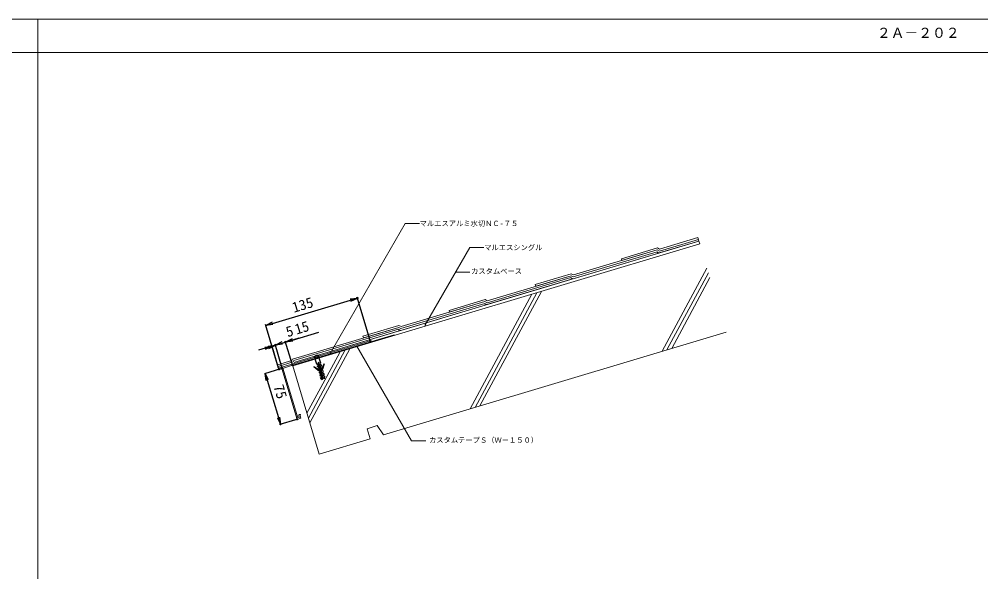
# Model space of a CAD drawing. Units: millimetres, scale not verified. Extents: x -2025 to 2025, y -1410 to 1410.
# Drawn here: x -701 to 656, y 629 to 1410 of the extents above; entities that cross this region are included whole.
import ezdxf
from ezdxf.enums import TextEntityAlignment as Align

# ---------------------------------------------------------------- set-up
doc = ezdxf.new("R2010")
doc.units = ezdxf.units.MM
doc.header["$LTSCALE"] = 3
doc.header["$PDMODE"] = 32
doc.header["$PDSIZE"] = 1.5
for name, color, linetype in [('0-0_0', 7, 'Continuous'), ('0-1_DEFPOINTS', 7, 'Continuous'), ('0-4_寸法', 7, 'Continuous'), ('0-5__U+FF8F_U+FF99_U+FF74_U+FF7D_U+FF71_U+FF99_U+FF90_U+FF8A_U+FF9E_U+FF70', 7, 'Continuous'), ('1-4_寸法___1', 7, 'Continuous'), ('1-5_文字___1', 7, 'Continuous'), ('1-6_枠___1', 7, 'Continuous')]:
    doc.layers.add(name, color=color, linetype=linetype)
for name, color, linetype, lineweight in [('0-2_躯体', 2, 'Continuous', 18), ('0-3_文字', 8, 'Continuous', 18), ('0-7__U+FF8F_U+FF99_U+FF74_U+FF7D_U+FF7C_U+FF9D_U+FF78_U+FF9E_U+FF99', 3, 'Continuous', 18), ('0-8__U+FF76_U+FF7D_U+FF80_U+FF91_U+FF8D_U+FF9E_U+FF70_U+FF7D', 5, 'Continuous', 18), ('0-9_枠', 7, 'Continuous', 18), ('0-A__U+FF8F_U+FF99_U+FF74_U+FF7D_U+FF71_U+FF99_U+FF90_U+FF8C_U+FF97_U+FF6F_U+FF7C_U+FF9D_U+FF78_U+FF9E', 6, 'Continuous', 18), ('0-B__U+FF76_U+FF7D_U+FF80_U+FF91_U+FF83_U+FF70_U+FF8C_U+FF9F', 4, 'Continuous', 18), ('1-3__U+FF8A_U+FF6F_U+FF81', 8, 'Continuous', 18)]:
    doc.layers.add(name, color=color, linetype=linetype, lineweight=lineweight)
doc.styles.add('ＭＳ ゴシック', font='')
doc.styles.get('ＭＳ ゴシック').set_extended_font_data('MS Gothic')

# ---------------------------------------------------------------- blocks, each defined once
blk = doc.blocks.new('_OPEN')
at = {"layer": '0-0_0'}
blk.add_line((-1, 0.1667), (0, 0), dxfattribs=at)
blk.add_lwpolyline([(-1, -0.1667), (0, 0), (-1, 0)], dxfattribs=at)
blk = doc.blocks.new('U53')
at = {"layer": '0-4_寸法', "style": 'ＭＳ ゴシック'}
blk.add_text('75', height=14.66, rotation=286.699, dxfattribs=at).set_placement((1678.322, 2300.053), align=Align.BOTTOM_LEFT)
blk = doc.blocks.new('D14')
at = {"layer": '0-1_DEFPOINTS'}
for p in [(1694.318, 2326.491), (1715.869, 2254.654), (1692.633, 2247.684)]:
    blk.add_point(p, dxfattribs=at)
at = {"layer": '0-4_寸法'}
for p, q in [((1692.402, 2325.917), (1669.885, 2319.161)), ((1673.955, 2309.942), (1689.76, 2257.262)), ((1713.953, 2254.08), (1691.436, 2247.325))]:
    blk.add_line(p, q, dxfattribs=at)
at = {"layer": '0-0_0'}
blk.add_blockref('U53', (0, 0), dxfattribs=at)
at = {"layer": '0-4_寸法', "xscale": 10, "yscale": 10}
for p, rotation in [((1671.082, 2319.521), 106.69924), ((1692.633, 2247.684), 286.69924)]:
    blk.add_blockref('_OPEN', p, dxfattribs=dict(at, rotation=rotation))
blk = doc.blocks.new('U52')
at = {"layer": '0-4_寸法', "style": 'ＭＳ ゴシック'}
blk.add_text('5', height=14.66, rotation=16.699, dxfattribs=at).set_placement((1703.948, 2366.57), align=Align.BOTTOM_LEFT)
blk = doc.blocks.new('D15')
at = {"layer": '0-1_DEFPOINTS'}
for p in [(1685.329, 2359.585), (1690.391, 2325.313), (1695.18, 2326.75)]:
    blk.add_point(p, dxfattribs=at)
at = {"layer": '0-4_寸法'}
for p, q in [((1694.908, 2362.458), (1719.103, 2369.717)), ((1670.962, 2355.274), (1661.384, 2352.401)), ((1689.816, 2327.229), (1680.181, 2359.345)), ((1680.54, 2358.148), (1685.329, 2359.585)), ((1694.605, 2328.666), (1684.97, 2360.782))]:
    blk.add_line(p, q, dxfattribs=at)
at = {"layer": '0-0_0'}
blk.add_blockref('U52', (0, 0), dxfattribs=at)
at = {"layer": '0-4_寸法', "xscale": 10, "yscale": 10}
for p, rotation in [((1685.329, 2359.585), 196.69924), ((1680.54, 2358.148), 16.69924)]:
    blk.add_blockref('_OPEN', p, dxfattribs=dict(at, rotation=rotation))
blk = doc.blocks.new('U51')
at = {"layer": '0-4_寸法', "style": 'ＭＳ ゴシック'}
blk.add_text('15', height=14.66, rotation=16.699, dxfattribs=at).set_placement((1716.533, 2370.269), align=Align.BOTTOM_LEFT)
blk = doc.blocks.new('D16')
at = {"layer": '0-1_DEFPOINTS'}
for p in [(1699.718, 2363.824), (1695.18, 2326.75), (1709.547, 2331.06)]:
    blk.add_point(p, dxfattribs=at)
at = {"layer": '0-4_寸法'}
for p, q in [((1709.296, 2366.698), (1746.572, 2377.88)), ((1685.351, 2359.514), (1699.718, 2363.824)), ((1708.973, 2332.976), (1699.359, 2365.021)), ((1675.772, 2356.64), (1666.194, 2353.767)), ((1694.605, 2328.666), (1684.991, 2360.711))]:
    blk.add_line(p, q, dxfattribs=at)
at = {"layer": '0-0_0'}
blk.add_blockref('U51', (0, 0), dxfattribs=at)
at = {"layer": '0-4_寸法', "xscale": 10, "yscale": 10}
for p, rotation in [((1699.718, 2363.824), 196.69924), ((1685.351, 2359.514), 16.69924)]:
    blk.add_blockref('_OPEN', p, dxfattribs=dict(at, rotation=rotation))
blk = doc.blocks.new('U50')
at = {"layer": '0-4_寸法', "style": 'ＭＳ ゴシック'}
blk.add_text('135', height=14.66, rotation=16.699, dxfattribs=at).set_placement((1712.807, 2401.037), align=Align.BOTTOM_LEFT)
blk = doc.blocks.new('D17')
at = {"layer": '0-1_DEFPOINTS'}
for p in [(1801.096, 2426.11), (1819.18, 2365.829), (1690.391, 2325.313)]:
    blk.add_point(p, dxfattribs=at)
at = {"layer": '0-4_寸法'}
for p, q in [((1681.368, 2390.191), (1791.518, 2423.236)), ((1818.605, 2367.745), (1800.737, 2427.307)), ((1689.816, 2327.229), (1671.43, 2388.515))]:
    blk.add_line(p, q, dxfattribs=at)
at = {"layer": '0-0_0'}
blk.add_blockref('U50', (0, 0), dxfattribs=at)
at = {"layer": '0-4_寸法', "xscale": 10, "yscale": 10}
for p, rotation in [((1801.096, 2426.11), 16.69924), ((1671.789, 2387.318), 196.69924)]:
    blk.add_blockref('_OPEN', p, dxfattribs=dict(at, rotation=rotation))
blk = doc.blocks.new('U29')
at = {"layer": '1-6_枠___1', "style": 'ＭＳ ゴシック'}
blk.add_text('２Ａ－２０２', height=14.26, dxfattribs=at).set_placement((2534.691, 2789.422), align=Align.BOTTOM_LEFT)

msp = doc.modelspace()

# ---------------------------------------------------------------- linework, layer by layer
at = {"layer": '0-2_躯体'}
for q in [(296.886, 967.994), (-195.916, 835.814)]:
    msp.add_line((-186.817, 822.883), q, dxfattribs=at)
msp.add_lwpolyline([(259.53, 1092.511), (-315.165, 920.102), (-277.81, 795.585), (-205.973, 817.136), (-210.283, 831.503), (-195.916, 835.814)], dxfattribs=at)
at = {"layer": '0-3_文字'}
msp.add_line((-85.153, 1052.735), (-65.153, 1052.735), dxfattribs=at)
for points in [[(-262.277, 937.856), (-156.307, 1121.402), (-136.307, 1121.402)], [(-128.292, 978.015), (-65.153, 1087.376), (-45.153, 1087.376)], [(-224.595, 947.971), (-147.431, 814.318), (-127.431, 814.318)]]:
    msp.add_lwpolyline(points, dxfattribs=at)
for centre, start, end in [((-128.292, 978.015), 0, 180), ((-128.292, 978.015), 180, 0), ((-124.597, 984.416), 0, 180), ((-124.597, 984.416), 180, 0)]:
    msp.add_arc(centre, 0.375, start, end, dxfattribs=at)
at = {"layer": '0-5__U+FF8F_U+FF99_U+FF74_U+FF7D_U+FF71_U+FF99_U+FF90_U+FF8A_U+FF9E_U+FF70'}
for p, q in [((-284.867, 932.115), (-277.971, 934.184)), ((-277.741, 931.33), (-283.488, 929.606)), ((-281.353, 922.491), (-283.488, 929.606)), ((-278.435, 924.857), (-279.345, 924.584)), ((-272.449, 901.596), (-279.345, 924.584)), ((-271.539, 901.869), (-278.435, 924.857)), ((-275.606, 924.215), (-277.741, 931.33)), ((-276.629, 922.316), (-275.606, 924.215)), ((-274.012, 916.432), (-270.132, 923.638)), ((-272.493, 916.318), (-270.132, 923.638)), ((-278.49, 915.164), (-285.606, 918.996)), ((-279.609, 914.187), (-285.606, 918.996)), ((-279.454, 921.468), (-281.353, 922.491)), ((-280.529, 919.871), (-279.104, 920.299)), ((-279.104, 920.299), (-279.454, 921.468)), ((-278.547, 918.444), (-278.592, 918.43)), ((-277.73, 915.721), (-278.547, 918.442)), ((-278.042, 911.452), (-276.581, 911.89)), ((-277.09, 913.587), (-277.09, 913.587)), ((-276.581, 911.89), (-277.09, 913.587)), ((-275.431, 908.058), (-275.898, 909.612)), ((-275.721, 919.291), (-275.676, 919.305)), ((-274.905, 916.569), (-275.721, 919.291)), ((-274.265, 914.435), (-274.264, 914.435)), ((-273.755, 912.737), (-274.265, 914.435)), ((-272.295, 913.176), (-273.755, 912.737)), ((-272.606, 908.906), (-273.072, 910.46)), ((-276.892, 907.62), (-275.431, 908.058)), ((-274.282, 904.227), (-274.867, 906.178)), ((-273.886, 901.165), (-272.449, 901.596)), ((-271.145, 909.344), (-272.606, 908.906)), ((-271.456, 905.075), (-272.042, 907.026)), ((-270.102, 902.3), (-271.539, 901.869)), ((-269.996, 905.513), (-271.456, 905.075)), ((-270.102, 902.3), (-269.996, 905.513))]:
    msp.add_line(p, q, dxfattribs=at)
for points in [[(-284.86, 932.54), (-284.87, 932.5), (-284.88, 932.46), (-284.88, 932.42), (-284.89, 932.38), (-284.89, 932.34), (-284.89, 932.3), (-284.89, 932.26), (-284.89, 932.22), (-284.88, 932.19), (-284.88, 932.15), (-284.87, 932.12)], [(-282.99, 934.15), (-283.06, 934.12), (-283.14, 934.08), (-283.21, 934.04), (-283.28, 934.01), (-283.35, 933.97), (-283.42, 933.93), (-283.49, 933.89), (-283.56, 933.85), (-283.63, 933.81), (-283.69, 933.77), (-283.76, 933.73), (-283.82, 933.69), (-283.88, 933.65), (-283.94, 933.6), (-284, 933.56), (-284.05, 933.52), (-284.11, 933.48), (-284.16, 933.43), (-284.21, 933.39), (-284.26, 933.35), (-284.31, 933.3), (-284.36, 933.26), (-284.4, 933.22), (-284.45, 933.17), (-284.49, 933.13), (-284.53, 933.09), (-284.56, 933.04), (-284.6, 933), (-284.63, 932.96), (-284.66, 932.91), (-284.69, 932.87), (-284.72, 932.83), (-284.75, 932.79), (-284.77, 932.74), (-284.79, 932.7), (-284.81, 932.66), (-284.83, 932.62), (-284.84, 932.58), (-284.86, 932.54)], [(-279.79, 934.92), (-279.86, 934.92), (-279.94, 934.92), (-280.02, 934.91), (-280.09, 934.91), (-280.17, 934.9), (-280.25, 934.9), (-280.33, 934.89), (-280.42, 934.88), (-280.5, 934.87), (-280.58, 934.86), (-280.66, 934.85), (-280.75, 934.84), (-280.83, 934.82), (-280.91, 934.81), (-281, 934.79), (-281.08, 934.78), (-281.17, 934.76), (-281.25, 934.74), (-281.34, 934.72), (-281.42, 934.7), (-281.51, 934.68), (-281.6, 934.66), (-281.68, 934.64), (-281.77, 934.61), (-281.85, 934.59), (-281.93, 934.56), (-282.02, 934.53), (-282.1, 934.51), (-282.19, 934.48), (-282.27, 934.45), (-282.35, 934.42), (-282.43, 934.39), (-282.51, 934.36), (-282.59, 934.32), (-282.67, 934.29), (-282.75, 934.26), (-282.83, 934.22), (-282.91, 934.19), (-282.99, 934.15)], [(-277.97, 934.18), (-277.98, 934.22), (-278, 934.25), (-278.01, 934.29), (-278.03, 934.32), (-278.05, 934.35), (-278.07, 934.38), (-278.1, 934.41), (-278.12, 934.44), (-278.15, 934.47), (-278.18, 934.5), (-278.21, 934.53), (-278.24, 934.56), (-278.28, 934.58), (-278.32, 934.61), (-278.36, 934.63), (-278.4, 934.66), (-278.44, 934.68), (-278.49, 934.7), (-278.53, 934.72), (-278.58, 934.74), (-278.63, 934.76), (-278.68, 934.78), (-278.74, 934.79), (-278.79, 934.81), (-278.85, 934.82), (-278.91, 934.84), (-278.97, 934.85), (-279.03, 934.86), (-279.09, 934.87), (-279.15, 934.88), (-279.22, 934.89), (-279.29, 934.9), (-279.35, 934.9), (-279.42, 934.91), (-279.49, 934.91), (-279.56, 934.92), (-279.64, 934.92), (-279.71, 934.92), (-279.79, 934.92)], [(-274.853, 921.574), (-276.278, 921.147), (-276.629, 922.316)], [(-273.886, 901.165), (-275.743, 903.789), (-274.282, 904.227)]]:
    msp.add_lwpolyline(points, dxfattribs=at)
for centre, radius, start, end in [((-278.966, 919.949), 1.565, 182.85271, 285.56495), ((-277.854, 915.968), 2.5, 225.42348, 287.78063), ((-278.209, 915.577), 0.5, 235.85401, 16.69924), ((-276.478, 911.504), 1.565, 181.91004, 283.83572), ((-276.855, 909.325), 1, 16.69924, 41.26785), ((-276.2, 920.779), 1.565, 289.56323, 30.54554), ((-274.426, 916.712), 0.5, 196.69924, 325.85679), ((-274.938, 916.843), 2.5, 285.61781, 347.87588), ((-272.114, 910.747), 1, 172.13067, 196.69924), ((-273.629, 912.358), 1.565, 289.56323, 31.48852), ((-275.329, 907.672), 1.565, 181.91004, 287.15265), ((-272.479, 908.527), 1.565, 286.2463, 31.48852)]:
    msp.add_arc(centre, radius, start, end, dxfattribs=at)
at = {"layer": '0-7__U+FF8F_U+FF99_U+FF74_U+FF7D_U+FF7C_U+FF9D_U+FF78_U+FF9E_U+FF99'}
for p, q in [((256.858, 1101.419), (202.809, 1085.204)), ((258.295, 1096.63), (256.858, 1101.419)), ((202.809, 1085.204), (199.696, 1086.88)), ((258.295, 1096.63), (202.262, 1079.82)), ((257.576, 1099.024), (202.535, 1082.512)), ((199.149, 1081.496), (80.891, 1046.019)), ((199.422, 1084.188), (81.165, 1048.711)), ((149.581, 1069.236), (199.422, 1084.188)), ((199.422, 1084.188), (149.581, 1069.236)), ((202.262, 1079.82), (199.149, 1081.496)), ((202.535, 1082.512), (199.422, 1084.188)), ((77.779, 1047.695), (-40.479, 1012.218)), ((27.938, 1032.743), (77.779, 1047.695)), ((77.779, 1047.695), (27.938, 1032.743)), ((80.891, 1046.019), (77.779, 1047.695)), ((81.165, 1048.711), (78.052, 1050.387)), ((77.505, 1045.003), (-40.752, 1009.526)), ((80.618, 1043.327), (77.505, 1045.003)), ((-43.421, 1006.115), (-162.67, 970.34)), ((-44.139, 1008.51), (-162.396, 973.033)), ((-43.865, 1011.202), (-162.123, 975.725)), ((-93.706, 996.25), (-43.865, 1011.202)), ((-43.865, 1011.202), (-93.706, 996.25)), ((-44.139, 1008.51), (-43.421, 1006.115)), ((-41.026, 1006.834), (-44.139, 1008.51)), ((-40.752, 1009.526), (-43.865, 1011.202)), ((-40.479, 1012.218), (-43.592, 1013.894)), ((-315.443, 929.729), (-165.509, 974.709)), ((-165.783, 972.017), (-313.733, 927.632)), ((-165.509, 974.709), (-215.35, 959.756)), ((-162.67, 970.34), (-165.783, 972.017)), ((-162.396, 973.033), (-165.509, 974.709)), ((-162.123, 975.725), (-165.236, 977.401)), ((-336.563, 921.826), (-316.449, 927.861)), ((-314.739, 925.764), (-335.845, 919.432)), ((-316.449, 927.861), (-315.443, 929.729)), ((-314.739, 925.764), (-313.733, 927.632)), ((-313.028, 923.667), (-312.023, 925.535)), ((-336.563, 921.826), (-335.558, 918.474)), ((-335.558, 918.474), (-335.127, 917.037))]:
    msp.add_line(p, q, dxfattribs=at)
for points in [[(149.581, 1069.236), (148.863, 1071.631), (199.696, 1086.88)], [(257.576, 1099.024), (202.535, 1082.512), (199.422, 1084.188)], [(199.149, 1081.496), (80.891, 1046.019), (77.779, 1047.695)], [(199.149, 1081.496), (199.867, 1079.102), (80.618, 1043.327)], [(27.938, 1032.743), (27.219, 1035.137), (78.052, 1050.387)], [(77.505, 1045.003), (-40.752, 1009.526), (-43.865, 1011.202)], [(77.505, 1045.003), (78.223, 1042.608), (-41.026, 1006.834)], [(-93.706, 996.25), (-94.425, 998.644), (-43.592, 1013.894)], [(-313.733, 927.632), (-165.783, 972.017), (-165.064, 969.622), (-312.023, 925.535)], [(-215.35, 959.756), (-216.069, 962.151), (-165.236, 977.401)]]:
    msp.add_lwpolyline(points, dxfattribs=at)
at = {"layer": '0-8__U+FF76_U+FF7D_U+FF80_U+FF91_U+FF8D_U+FF9E_U+FF70_U+FF7D'}
for p, q in [((-312.023, 925.535), (258.295, 1096.63)), ((258.295, 1096.63), (259.53, 1092.511))]:
    msp.add_line(p, q, dxfattribs=at)
at = {"layer": '0-9_枠'}
for p, q in [((-675, -1269.305), (-675, 1410)), ((2025, 1363.102), (-2025, 1363.102))]:
    msp.add_line(p, q, dxfattribs=at)
msp.add_lwpolyline([(-2025, -1410), (2025, -1410), (2025, 1410), (-2025, 1410)], close=True, dxfattribs=at)
at = {"layer": '0-A__U+FF8F_U+FF99_U+FF74_U+FF7D_U+FF71_U+FF99_U+FF90_U+FF8C_U+FF97_U+FF6F_U+FF7C_U+FF9D_U+FF78_U+FF9E'}
for p, q in [((-330.682, 916.491), (-309.131, 844.654)), ((-315.453, 921.06), (-329.82, 916.75)), ((-328.958, 917.009), (-307.924, 846.896)), ((-309.131, 844.654), (-303.863, 846.235)), ((-307.924, 846.896), (-306.104, 847.442)), ((-306.731, 849.532), (-306.16, 851.948)), ((-306.104, 847.442), (-306.731, 849.532)), ((-306.195, 851.799), (-304.409, 851.534)), ((-304.869, 849.587), (-304.409, 851.534)), ((-303.863, 846.235), (-304.869, 849.587))]:
    msp.add_line(p, q, dxfattribs=at)
msp.add_lwpolyline([(-329.82, 916.75), (-334.609, 915.313), (-335.127, 917.037), (-205.82, 955.829), (-205.303, 954.105)], dxfattribs=at)
at = {"layer": '0-B__U+FF76_U+FF7D_U+FF80_U+FF91_U+FF83_U+FF70_U+FF8C_U+FF9F'}
for p, q in [((-315.453, 921.06), (-171.779, 964.162)), ((-171.779, 964.162), (-171.491, 963.205)), ((-315.453, 921.06), (-315.165, 920.102))]:
    msp.add_line(p, q, dxfattribs=at)
at = {"layer": '1-3__U+FF8A_U+FF6F_U+FF81'}
for p, q in [((206.381, 940.842), (269.734, 1058.498)), ((213.154, 942.874), (271.766, 1051.725)), ((219.927, 944.906), (273.798, 1044.952)), ((-64.533, 859.568), (22.629, 1021.441)), ((-57.76, 861.6), (29.402, 1023.473)), ((-50.987, 863.632), (36.175, 1025.505)), ((-293.069, 846.449), (-241.512, 942.198)), ((-291.038, 839.676), (-234.739, 944.23))]:
    msp.add_line(p, q, dxfattribs=at)
msp.add_lwpolyline([(-295.101, 853.222), (-267.145, 905.141), (-248.285, 940.167)], dxfattribs=at)

# ---------------------------------------------------------------- block references
at = {"layer": '0-0_0'}
msp.add_blockref('U29', (-2025, -1410), dxfattribs=at)
at = {"layer": '1-4_寸法___1'}
for name in ['D17', 'D16', 'D15', 'D14']:
    msp.add_blockref(name, (-2025, -1410), dxfattribs=at)

# ---------------------------------------------------------------- texts
at = {"layer": '1-5_文字___1', "style": 'ＭＳ ゴシック'}
for s, p in [('マルエスアルミ水切ＮＣ-７５', (-135.943, 1115.632)), ('マルエスシングル', (-44.789, 1081.605)), ('カスタムベース', (-63.31, 1048.027)), ('カスタムテープＳ（Ｗ＝１５０）', (-122.685, 809.56))]:
    msp.add_text(s, height=7.331, rotation=359.98, dxfattribs=at).set_placement(p, align=Align.BOTTOM_LEFT)

doc.saveas('drawing.dxf')
